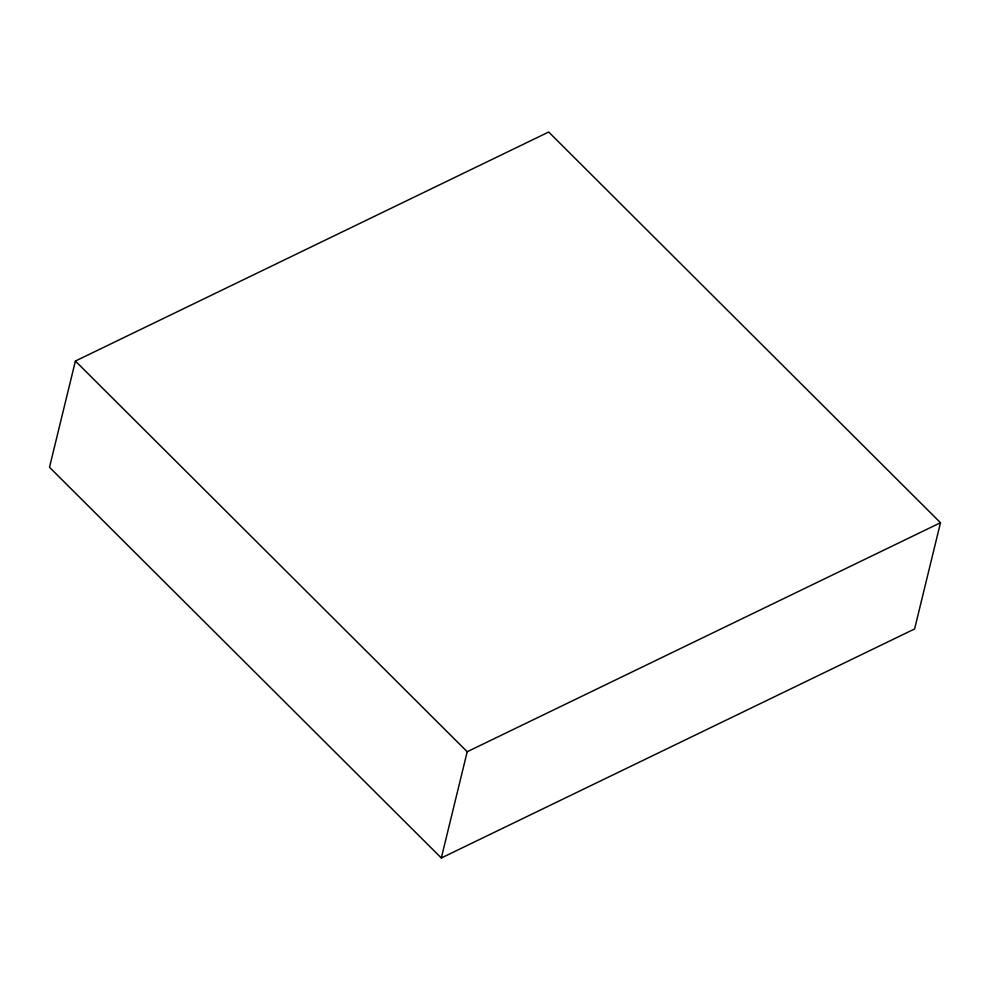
<?xml version="1.0" encoding="UTF-8"?>
<svg xmlns="http://www.w3.org/2000/svg" width="990" height="990" viewBox="0 0 990 990"><rect width="100%" height="100%" fill="white"/><g stroke="black" fill="none" stroke-linecap="round" stroke-linejoin="round"><path stroke-width="1.49" d="M75.401 361.041L49.5 467.28L441.317 857.984L914.599 628.959L940.5 522.72L548.683 132.017L75.401 361.041L467.206 751.744L441.317 857.984M467.206 751.744L940.5 522.72"/></g></svg>
